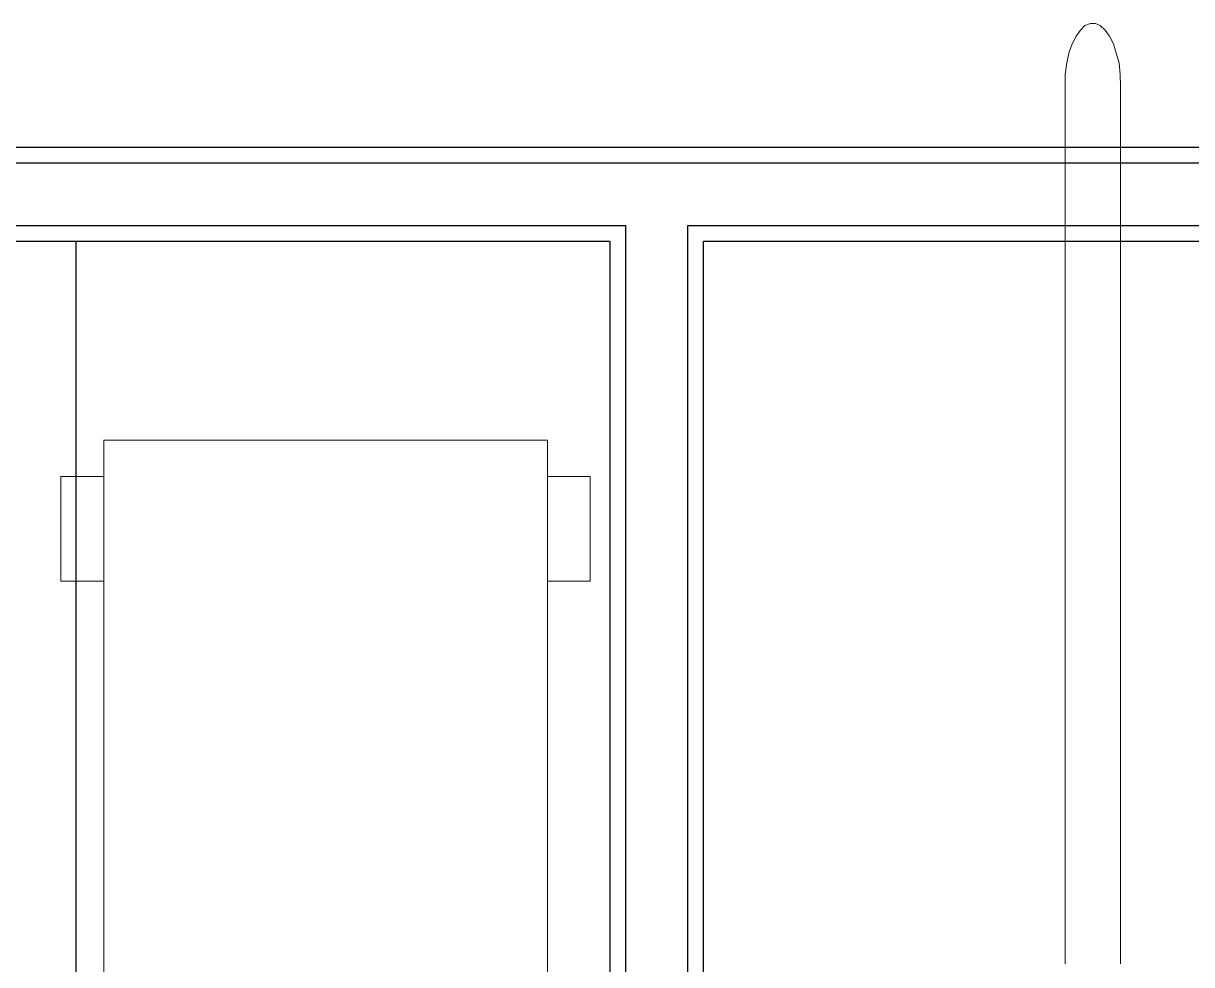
# Model space of a CAD drawing. Header units: millimetres. Extents: x 596 to 768, y 309 to 423.
# Drawn here: x 687.16 to 689.031, y 407.364 to 408.87 of the extents above; entities that cross this region are included whole.
import ezdxf

# ---------------------------------------------------------------- set-up
doc = ezdxf.new("R2010")
doc.units = ezdxf.units.MM
doc.layers.add('1- 3', color=3, linetype='Continuous')

# ---------------------------------------------------------------- blocks, each defined once
blk = doc.blocks.new('CTOBOM')
at = {"color": 0, "lineweight": 5}
for p, q in [((4.2659, -2.429), (4.2536, -2.4352)), ((4.2809, -2.4246), (4.2659, -2.429)), ((4.2967, -2.4202), (4.2809, -2.4246)), ((4.3152, -2.4185), (4.2967, -2.4202)), ((4.3337, -2.4176), (4.3152, -2.4185)), ((4.3337, -2.4176), (5.7383, -2.4176)), ((4.2368, -2.4501), (4.2333, -2.4581)), ((4.2439, -2.4422), (4.2368, -2.4501)), ((4.2536, -2.4352), (4.2439, -2.4422)), ((4.2333, -2.4581), (4.2333, -2.466)), ((4.2333, -2.466), (4.2368, -2.4748)), ((4.2368, -2.4748), (4.2439, -2.4818)), ((4.2439, -2.4818), (4.2536, -2.4889)), ((4.2536, -2.4889), (4.2659, -2.495)), ((4.2659, -2.495), (4.2809, -2.5003)), ((4.2809, -2.5003), (4.2967, -2.5038)), ((4.2967, -2.5038), (4.3152, -2.5065)), ((4.3152, -2.5065), (4.3337, -2.5065)), ((4.3337, -2.5065), (5.7383, -2.5065))]:
    blk.add_line(p, q, dxfattribs=at)
at = {"color": 0, "lineweight": 20}
for p, q in [((5.1258, -3.2669), (4.9585, -3.2669)), ((4.9585, -3.2669), (4.9585, -3.3355)), ((5.1258, -3.3355), (5.1258, -3.2669)), ((4.9005, -3.3355), (6.0437, -3.3355)), ((4.9005, -4.0458), (4.9005, -3.3355)), ((4.9585, -3.3355), (5.1258, -3.3355)), ((6.0437, -4.0458), (4.9005, -4.0458)), ((4.9585, -4.1144), (4.9585, -4.0458)), ((4.9585, -4.0458), (5.1258, -4.0458)), ((5.1258, -4.0458), (5.1258, -4.1144)), ((5.1258, -4.1144), (4.9585, -4.1144))]:
    blk.add_line(p, q, dxfattribs=at)
at = {"color": 0, "ltscale": 0.075}
blk.add_line((4.5819, -4.0905), (6.3619, -4.0905), dxfattribs=at)
for points in [[(4.4319, -1.4166), (4.4319, -4.3655), (4.7219, -4.3655), (4.7219, -4.2155), (4.5819, -4.2155), (4.5819, -3.2355), (6.3619, -3.2355), (6.3619, -4.2155), (6.2219, -4.2155), (6.2219, -4.3655), (6.6119, -4.3655), (6.6119, -4.2155), (6.5119, -4.2155), (6.5119, -3.0855), (4.5819, -3.0855), (4.5819, -1.4166)], [(4.4569, -1.4416), (4.4569, -4.3405), (4.6969, -4.3405), (4.6969, -4.2405), (4.5569, -4.2405), (4.5569, -3.2105), (6.3869, -3.2105), (6.3869, -4.2405), (6.2469, -4.2405), (6.2469, -4.3405), (6.5869, -4.3405), (6.5869, -4.2405), (6.4869, -4.2405), (6.4869, -3.1105), (4.5569, -3.1105), (4.5569, -1.4416)]]:
    blk.add_lwpolyline(points, dxfattribs=at)

msp = doc.modelspace()

# ---------------------------------------------------------------- block references
at = {"layer": '1- 3', "rotation": 270}
msp.add_blockref('CTOBOM', (691.3346, 413.1034), dxfattribs=at)

doc.saveas('drawing.dxf')
